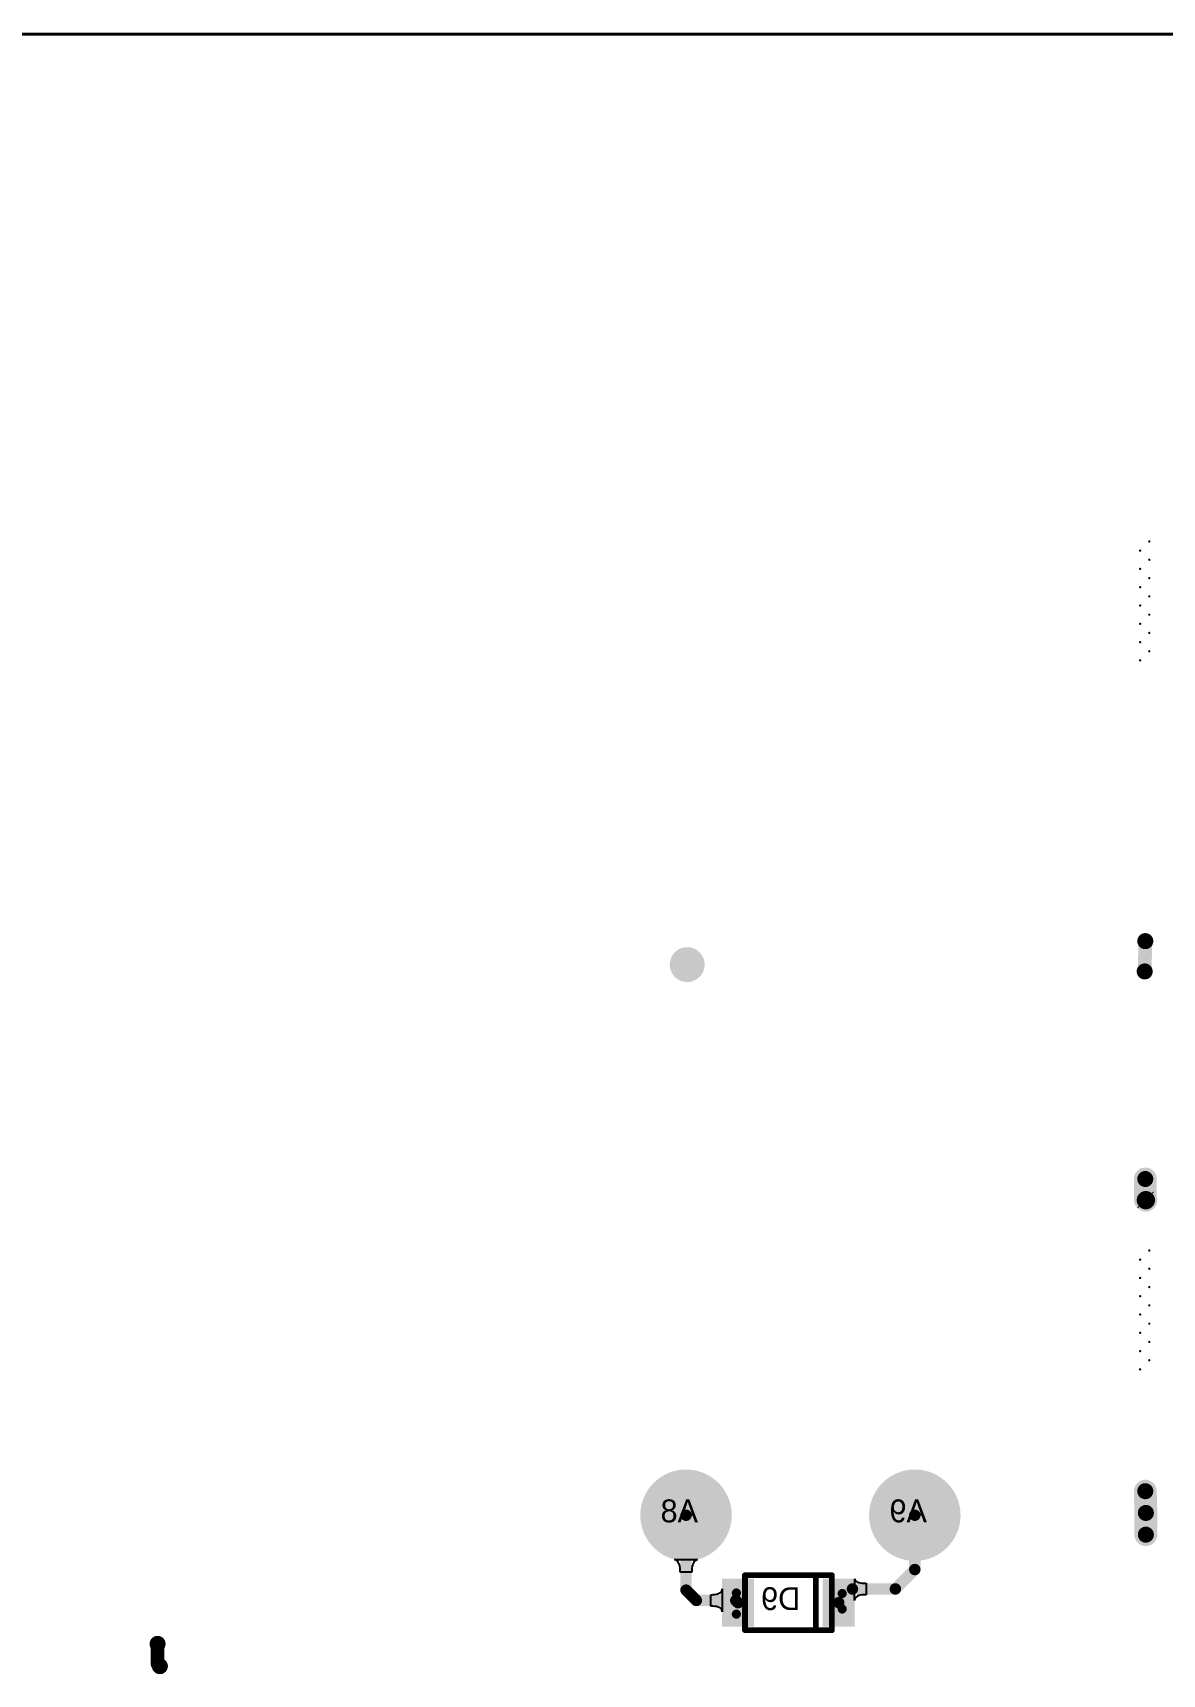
# Model space of a CAD drawing. Header units: millimetres. Extents: x 225 to 632, y 90 to 298.
# Drawn here: x 529.6 to 578.9, y 226 to 297.8 of the extents above; entities that cross this region are included whole.
import ezdxf

# ---------------------------------------------------------------- set-up
doc = ezdxf.new("R2010")
doc.units = ezdxf.units.MM
for name, color, linetype in [('BottomLayer', 5, 'Continuous'), ('BottomOverlay', 54, 'Continuous'), ('Mechanical4', 56, 'Continuous'), ('ViaHoleLayer', 16, 'Continuous')]:
    doc.layers.add(name, color=color, linetype=linetype)

# ---------------------------------------------------------------- blocks, each defined once
blk = doc.blocks.new('_____________4_______________B_10')
at = {"layer": 'BottomLayer', "const_width": 2}
blk.add_lwpolyline([(-1, 0, 1), (1, 0, 1)], format="xyb", close=True, dxfattribs=at)
blk = doc.blocks.new('_____________4_______________B_11')
at = {"layer": 'BottomLayer', "const_width": 2}
blk.add_lwpolyline([(-1, 0, 1), (1, 0, 1)], format="xyb", close=True, dxfattribs=at)
blk = doc.blocks.new('TM___P2_F2_B_B_72')
at = {"layer": 'BottomLayer'}
for points in [[(-2.9, -1.05), (-1.5, -1.05), (-2.9, 1.05), (-1.5, 1.05)], [(1.5, -1.05), (2.9, -1.05), (1.5, 1.05), (2.9, 1.05)]]:
    blk.add_solid(points, dxfattribs=at)
at = {"layer": 'BottomOverlay', "const_width": 0.254}
for points in [[(-1.9, -1.2), (-1.9, 1.2)], [(-1.9, 1.2), (1.9, 1.2)], [(1.2, -1.2), (1.2, 1.2)], [(1.9, -1.2), (1.9, 1.2)], [(-1.9, -1.2), (1.9, -1.2)]]:
    blk.add_lwpolyline(points, dxfattribs=at)
at = {"layer": 'BottomOverlay', "const_width": 0.127}
for points in [[(-1.963, 1.2, 1), (-1.836, 1.2, 1)], [(-1.963, 1.2, 1), (-1.836, 1.2, 1)], [(1.137, 1.2, 1), (1.264, 1.2, 1)], [(1.836, 1.2, 1), (1.963, 1.2, 1)], [(1.836, 1.2, 1), (1.963, 1.2, 1)], [(-1.963, -1.2, 1), (-1.836, -1.2, 1)], [(-1.963, -1.2, 1), (-1.836, -1.2, 1)], [(1.137, -1.2, 1), (1.264, -1.2, 1)], [(1.836, -1.2, 1), (1.963, -1.2, 1)], [(1.836, -1.2, 1), (1.963, -1.2, 1)]]:
    blk.add_lwpolyline(points, format="xyb", close=True, dxfattribs=at)
blk = doc.blocks.new('CESI_B7023293_94')
at = {"layer": 'BottomLayer', "const_width": 0.762}
blk.add_lwpolyline([(39.619, 18.5, 1), (40.381, 18.5, 1)], format="xyb", close=True, dxfattribs=at)

msp = doc.modelspace()

# ---------------------------------------------------------------- linework, layer by layer
at = {"layer": 'BottomLayer'}
for p, q in [((557.672, 231.046), (557.625, 231.064)), ((557.625, 231.064), (558.625, 231.064)), ((557.715, 231.021), (557.672, 231.046)), ((557.752, 230.987), (557.715, 231.021)), ((557.785, 230.945), (557.752, 230.987)), ((557.812, 230.894), (557.785, 230.945)), ((557.835, 230.835), (557.812, 230.894)), ((557.852, 230.768), (557.835, 230.835)), ((557.865, 230.692), (557.852, 230.768)), ((557.872, 230.608), (557.865, 230.692)), ((557.875, 230.516), (557.872, 230.608)), ((558.375, 230.516), (557.875, 230.516)), ((558.377, 230.608), (558.375, 230.516)), ((558.385, 230.692), (558.377, 230.608)), ((558.397, 230.768), (558.385, 230.692)), ((558.415, 230.835), (558.397, 230.768)), ((558.437, 230.894), (558.415, 230.835)), ((558.465, 230.945), (558.437, 230.894)), ((558.497, 230.987), (558.465, 230.945)), ((558.535, 231.021), (558.497, 230.987)), ((558.577, 231.046), (558.535, 231.021)), ((558.625, 231.064), (558.577, 231.046)), ((559.626, 229.615), (559.661, 229.647)), ((559.661, 229.647), (559.686, 229.685)), ((559.686, 229.685), (559.701, 229.727)), ((559.701, 229.727), (559.706, 229.775)), ((559.706, 229.775), (559.706, 228.775)), ((565.494, 229.275), (565.497, 230.222)), ((565.497, 230.222), (565.502, 230.185)), ((565.502, 230.185), (565.517, 230.151)), ((565.517, 230.151), (565.542, 230.122)), ((565.542, 230.122), (565.577, 230.096)), ((565.577, 230.096), (565.622, 230.074)), ((565.622, 230.074), (565.677, 230.057)), ((565.677, 230.057), (565.742, 230.043)), ((565.742, 230.043), (565.817, 230.033)), ((565.817, 230.033), (565.902, 230.027)), ((565.902, 230.027), (565.997, 230.025)), ((565.997, 230.025), (565.997, 229.525)), ((559.203, 229.525), (559.299, 229.527)), ((559.203, 229.025), (559.203, 229.525)), ((559.299, 229.023), (559.203, 229.025)), ((559.299, 229.527), (559.384, 229.535)), ((559.384, 229.015), (559.299, 229.023)), ((559.384, 229.535), (559.46, 229.547)), ((559.46, 229.003), (559.384, 229.015)), ((559.46, 229.547), (559.525, 229.565)), ((559.525, 228.985), (559.46, 229.003)), ((559.525, 229.565), (559.58, 229.587)), ((559.58, 228.963), (559.525, 228.985)), ((559.58, 229.587), (559.626, 229.615)), ((559.626, 228.935), (559.58, 228.963)), ((559.661, 228.903), (559.626, 228.935)), ((565.499, 229.323), (565.494, 229.275)), ((565.514, 229.365), (565.499, 229.323)), ((565.54, 229.403), (565.514, 229.365)), ((565.575, 229.435), (565.54, 229.403)), ((565.62, 229.463), (565.575, 229.435)), ((565.675, 229.485), (565.62, 229.463)), ((565.741, 229.503), (565.675, 229.485)), ((565.816, 229.515), (565.741, 229.503)), ((565.902, 229.523), (565.816, 229.515)), ((565.997, 229.525), (565.902, 229.523)), ((559.686, 228.865), (559.661, 228.903)), ((559.701, 228.823), (559.686, 228.865)), ((559.706, 228.775), (559.701, 228.823))]:
    msp.add_line(p, q, dxfattribs=at)
for points, const_width in [([(578.025, 258.1, 1), (578.375, 258.1, 1)], 0.35), ([(578.05, 258.1, 1), (578.35, 258.1, 1)], 0.3), ([(578, 256.775, 1), (578.35, 256.775, 1)], 0.35), ([(578.025, 256.775, 1), (578.325, 256.775, 1)], 0.3), ([(577.95, 247.7, 1), (578.45, 247.7, 1)], 0.5), ([(578.025, 247.7, 1), (578.375, 247.7, 1)], 0.35), ([(577.95, 246.8, 1), (578.45, 246.8, 1)], 0.5), ([(577.95, 246.8, 1), (578.45, 246.8, 1)], 0.5), ([(577.975, 246.775, 1), (578.475, 246.775, 1)], 0.5), ([(578.025, 246.775, 1), (578.425, 246.775, 1)], 0.4), ([(577.95, 234.05, 1), (578.45, 234.05, 1)], 0.5), ([(578.025, 234.05, 1), (578.375, 234.05, 1)], 0.35), ([(558, 233, 1), (558.25, 233, 1)], 0.25), ([(568, 233, 1), (568.25, 233, 1)], 0.25), ([(577.975, 233.1, 1), (578.475, 233.1, 1)], 0.5), ([(577.975, 233.1, 1), (578.475, 233.1, 1)], 0.5), ([(578.05, 233.1, 1), (578.4, 233.1, 1)], 0.35), ([(577.975, 232.15, 1), (578.475, 232.15, 1)], 0.5), ([(578.05, 232.15, 1), (578.4, 232.15, 1)], 0.35), ([(568, 230.625, 1), (568.25, 230.625, 1)], 0.25), ([(568, 230.625, 1), (568.25, 230.625, 1)], 0.25), ([(558, 229.725, 1), (558.25, 229.725, 1)], 0.25), ([(558, 229.725, 1), (558.25, 229.725, 1)], 0.25), ([(560.225, 229.6, 1), (560.425, 229.6, 1)], 0.2), ([(564.85, 229.575, 1), (565.05, 229.575, 1)], 0.2), ([(565.275, 229.775, 1), (565.525, 229.775, 1)], 0.25), ([(565.275, 229.775, 1), (565.525, 229.775, 1)], 0.25), ([(567.15, 229.775, 1), (567.4, 229.775, 1)], 0.25), ([(567.15, 229.775, 1), (567.4, 229.775, 1)], 0.25), ([(558.45, 229.275, 1), (558.7, 229.275, 1)], 0.25), ([(558.45, 229.275, 1), (558.7, 229.275, 1)], 0.25), ([(560.175, 229.275, 1), (560.425, 229.275, 1)], 0.25), ([(560.175, 229.275, 1), (560.425, 229.275, 1)], 0.25), ([(560.275, 229.175, 1), (560.525, 229.175, 1)], 0.25), ([(564.675, 229.175, 1), (564.925, 229.175, 1)], 0.25), ([(564.85, 228.9, 1), (565.05, 228.9, 1)], 0.2), ([(560.225, 228.675, 1), (560.425, 228.675, 1)], 0.2), ([(534.85, 227.375, 1), (535.2, 227.375, 1)], 0.35), ([(534.875, 227.375, 1), (535.175, 227.375, 1)], 0.3), ([(534.875, 226.5, 1), (535.175, 226.5, 1)], 0.3), ([(534.875, 226.5, 1), (535.175, 226.5, 1)], 0.3), ([(534.95, 226.4, 1), (535.3, 226.4, 1)], 0.35), ([(534.975, 226.4, 1), (535.275, 226.4, 1)], 0.3)]:
    msp.add_lwpolyline(points, format="xyb", close=True, dxfattribs=dict(at, const_width=const_width))
for points, const_width in [([(578.175, 256.775), (578.2, 258.1)], 0.6), ([(578.2, 246.8), (578.2, 247.7)], 1), ([(578.2, 246.8), (578.225, 246.775)], 1), ([(578.2, 234.05), (578.225, 233.1)], 1), ([(558.125, 229.725), (558.125, 233)], 0.5), ([(568.125, 230.625), (568.125, 233)], 0.5), ([(578.225, 232.15), (578.225, 233.1)], 1), ([(567.275, 229.775), (568.125, 230.625)], 0.5), ([(558.125, 229.725), (558.575, 229.275)], 0.5), ([(564.8, 229.175), (565.4, 229.775)], 0.5), ([(565.4, 229.775), (567.275, 229.775)], 0.5), ([(558.575, 229.275), (560.3, 229.275)], 0.5), ([(560.3, 229.275), (560.4, 229.175)], 0.5), ([(535.025, 226.5), (535.025, 227.375)], 0.6), ([(535.025, 226.5), (535.125, 226.4)], 0.6)]:
    msp.add_lwpolyline(points, dxfattribs=dict(at, const_width=const_width))
at = {"layer": 'Mechanical4', "const_width": 0.12}
msp.add_lwpolyline([(288.952, 297.754), (585.952, 297.754)], dxfattribs=at)
at = {"layer": 'ViaHoleLayer'}
for points, const_width in [([(578.35, 275.575, 1), (578.4, 275.575, 1)], 0.05), ([(577.95, 275.175, 1), (578, 275.175, 1)], 0.05), ([(577.95, 274.375, 1), (578, 274.375, 1)], 0.05), ([(578.35, 274.775, 1), (578.4, 274.775, 1)], 0.05), ([(577.95, 273.575, 1), (578, 273.575, 1)], 0.05), ([(578.35, 273.975, 1), (578.4, 273.975, 1)], 0.05), ([(577.95, 272.775, 1), (578, 272.775, 1)], 0.05), ([(578.35, 273.175, 1), (578.4, 273.175, 1)], 0.05), ([(577.95, 271.975, 1), (578, 271.975, 1)], 0.05), ([(578.35, 272.375, 1), (578.4, 272.375, 1)], 0.05), ([(578.35, 271.575, 1), (578.4, 271.575, 1)], 0.05), ([(577.95, 271.175, 1), (578, 271.175, 1)], 0.05), ([(578.35, 270.775, 1), (578.4, 270.775, 1)], 0.05), ([(577.95, 270.375, 1), (578, 270.375, 1)], 0.05), ([(578.125, 258.1, 1), (578.275, 258.1, 1)], 0.15), ([(578.1, 256.775, 1), (578.25, 256.775, 1)], 0.15), ([(578.125, 247.7, 1), (578.275, 247.7, 1)], 0.15), ([(578.15, 246.775, 1), (578.3, 246.775, 1)], 0.15), ([(577.95, 244.175, 1), (578, 244.175, 1)], 0.05), ([(578.35, 244.575, 1), (578.4, 244.575, 1)], 0.05), ([(577.95, 243.375, 1), (578, 243.375, 1)], 0.05), ([(578.35, 243.775, 1), (578.4, 243.775, 1)], 0.05), ([(577.95, 242.575, 1), (578, 242.575, 1)], 0.05), ([(578.35, 242.975, 1), (578.4, 242.975, 1)], 0.05), ([(578.35, 242.175, 1), (578.4, 242.175, 1)], 0.05), ([(577.95, 241.775, 1), (578, 241.775, 1)], 0.05), ([(578.35, 241.375, 1), (578.4, 241.375, 1)], 0.05), ([(577.95, 240.975, 1), (578, 240.975, 1)], 0.05), ([(578.35, 240.575, 1), (578.4, 240.575, 1)], 0.05), ([(577.95, 240.175, 1), (578, 240.175, 1)], 0.05), ([(578.35, 239.775, 1), (578.4, 239.775, 1)], 0.05), ([(577.95, 239.375, 1), (578, 239.375, 1)], 0.05), ([(578.125, 234.05, 1), (578.275, 234.05, 1)], 0.15), ([(578.15, 233.1, 1), (578.3, 233.1, 1)], 0.15), ([(578.15, 232.15, 1), (578.3, 232.15, 1)], 0.15), ([(560.3, 229.6, 1), (560.35, 229.6, 1)], 0.05), ([(564.925, 229.575, 1), (564.975, 229.575, 1)], 0.05), ([(564.925, 228.9, 1), (564.975, 228.9, 1)], 0.05), ([(560.3, 228.675, 1), (560.35, 228.675, 1)], 0.05), ([(534.95, 227.375, 1), (535.1, 227.375, 1)], 0.15), ([(535.05, 226.4, 1), (535.2, 226.4, 1)], 0.15)]:
    msp.add_lwpolyline(points, format="xyb", close=True, dxfattribs=dict(at, const_width=const_width))

# ---------------------------------------------------------------- block references
for name, p, rotation in [('CESI_B7023293_94', (576.675, 217.075), 90), ('_____________4_______________B_11', (558.125, 233), 180), ('_____________4_______________B_10', (568.125, 233), 180), ('TM___P2_F2_B_B_72', (562.6, 229.175), 360)]:
    msp.add_blockref(name, p, dxfattribs=dict(rotation=rotation))

# ---------------------------------------------------------------- texts
at = {"layer": 'BottomOverlay', "text_generation_flag": 2}
for s, p in [('A8', (558.648, 232.689)), ('A9', (568.655, 232.689)), ('D9', (563.118, 228.854))]:
    msp.add_text(s, height=1, dxfattribs=at).set_placement(p)

doc.saveas('drawing.dxf')
